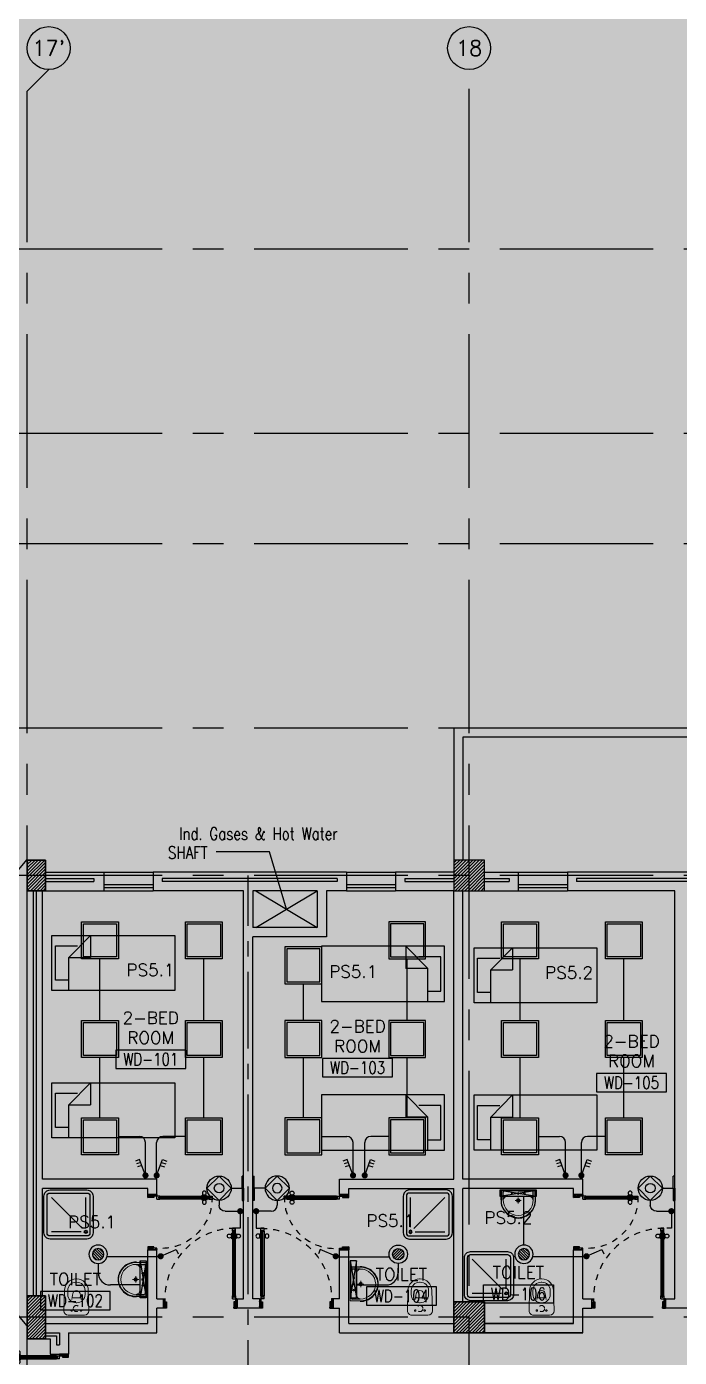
# Model space of a CAD drawing. Extents: x 0 to 92.9, y -1.3 to 78.2.
# Drawn here: x 50.03 to 60.67, y 56.51 to 78.19 of the extents above; entities that cross this region are included whole.
import ezdxf
from ezdxf.enums import TextEntityAlignment as Align

# ---------------------------------------------------------------- set-up
doc = ezdxf.new("R2010")
doc.units = 0
doc.header["$MEASUREMENT"] = 0
for name, pattern in [('CENTER', [2, 1.25, -0.25, 0.25, -0.25]), ('CENTERX2', [4, 2.5, -0.5, 0.5, -0.5]), ('DASHED', [0.75, 0.5, -0.25]), ('HIDDEN', [0.375, 0.25, -0.125]), ('HIDDEN2', [0.1875, 0.125, -0.0625])]:
    doc.linetypes.add(name, pattern=pattern)
doc.layers.get('0').update_dxf_attribs({"color": 11, "linetype": 'CONTINUOUS'})
for name, color, linetype in [('AX-CR', 11, 'CONTINUOUS'), ('AX-TXT', 11, 'CONTINUOUS'), ('AXES', 11, 'CENTERX2'), ('AXES1', 11, 'CENTER'), ('COL', 11, 'CONTINUOUS'), ('DOOR', 11, 'CONTINUOUS'), ('E-CLINE', 2, 'CONTINUOUS'), ('E-LEGEND', 3, 'CONTINUOUS'), ('E-LITE', 4, 'CONTINUOUS'), ('E-SWITCH', 4, 'CONTINUOUS'), ('E-SWITCHS', 4, 'CONTINUOUS'), ('E-TEXT', 4, 'CONTINUOUS'), ('FIX', 11, 'CONTINUOUS'), ('FUR', 11, 'CONTINUOUS'), ('HAT', 11, 'CONTINUOUS'), ('INSUL', 11, 'CONTINUOUS'), ('PROJ-L', 11, 'CONTINUOUS'), ('RM-BOX', 11, 'CONTINUOUS'), ('RM-NAME', 11, 'CONTINUOUS'), ('RM-NO', 11, 'CONTINUOUS'), ('SHAFT', 11, 'CONTINUOUS'), ('WALL', 11, 'CONTINUOUS'), ('WIN', 11, 'CONTINUOUS')]:
    doc.layers.add(name, color=color, linetype=linetype)
doc.styles.add('ROMANS', font='ROMANS.shx', dxfattribs={"width": 0.6})
doc.styles.add('SIMPLEX', font='simplex.shx', dxfattribs={"width": 0.8})
doc.dimstyles.new('DIM7', dxfattribs={"dimtxt": 0.24, "dimasz": 0.08, "dimexe": 0.07, "dimexo": 0.05, "dimgap": 0.07, "dimtad": 1, "dimzin": 0, "dimdsep": 46, "dimtxsty": 'SIMPLEX', "dimblk": 'ARCHTICK', "dimcen": 0.05, "dimdle": 0.05, "dimclrd": 4, "dimclre": 4, "dimclrt": 2, "dimadec": 0, "dimazin": 0, "dimtp": 2, "dimtm": 2, "dimtfac": 0.114286, "dimtix": 1, "dimtmove": 2, "dimatfit": 3, "dimldrblk": 'DOT', "dimfxl": 0, "dimtolj": 1, "dimtzin": 0, "dimarcsym": 0})

# ---------------------------------------------------------------- blocks, each defined once
blk = doc.blocks.new('AXU')
at = {"layer": 'AX-CR'}
blk.add_circle((0, 350), 350, dxfattribs=at)
at = {"layer": 'AX-TXT', "style": 'ROMANS'}
blk.add_attdef('AX', text='', height=250, dxfattribs=at).set_placement((0, 350), align=Align.MIDDLE)
blk = doc.blocks.new('AH20A')
at = {"layer": 'FUR'}
for p, q in [((0, 0.5), (0, -0.5)), ((1, 0.5), (0, 0.5)), ((0.136, 0.5), (0.136, -0.099)), ((1, -0.5), (1, 0.5)), ((0.136, 0.311), (0.028, 0.311)), ((0.028, 0.311), (0.028, -0.309)), ((0.136, -0.099), (0.313, -0.5)), ((0.136, -0.099), (0.313, -0.099)), ((0.313, -0.5), (0.313, -0.099)), ((0.028, -0.309), (0.208, -0.309)), ((0, -0.5), (1, -0.5))]:
    blk.add_line(p, q, dxfattribs=at)
blk = doc.blocks.new('DOOR90')
at = {"layer": 'DOOR', "linetype": 'ByBlock'}
for p, q in [((0, 0), (-150, 0)), ((-200, -25), (-1000, -25)), ((-200, -42), (-1000, -42)), ((-200, -58), (-1000, -58)), ((-1000, -75), (-200, -75))]:
    blk.add_line(p, q, dxfattribs=at)
at = {"layer": 'DOOR', "color": 0, "linetype": 'ByBlock'}
for p, q in [((-150, 0), (-150, -25)), ((-150, 0), (0, 0)), ((0, -50), (0, 0)), ((-1050, -25), (-1050, -75)), ((-1050, -75), (-1050, -25)), ((-1000, -25), (-1050, -25)), ((-1000, -75), (-1050, -75)), ((-1020, -42), (-1020, -58)), ((-1000, -42), (-1020, -42)), ((-1000, -58), (-1020, -58)), ((-1000, -25), (-1000, -42)), ((-1000, -58), (-1000, -75)), ((-968, -25), (-968, -18)), ((-878, -18), (-968, -18)), ((-968, -75), (-968, -82)), ((-878, -82), (-968, -82)), ((-955, -18), (-955, -9)), ((-955, -9), (-890, -9)), ((-955, -18), (-890, -18)), ((-955, -82), (-955, -91)), ((-955, -82), (-890, -82)), ((-955, -91), (-890, -91)), ((-890, -18), (-890, -9)), ((-890, -82), (-890, -91)), ((-878, -25), (-878, -18)), ((-878, -75), (-878, -82)), ((-200, -42), (-200, -25)), ((-200, -25), (-150, -25)), ((-180, -42), (-200, -42)), ((-200, -75), (-200, -58)), ((-200, -58), (-180, -58)), ((-150, -75), (-200, -75)), ((-180, -58), (-180, -42)), ((-150, -75), (-150, -25)), ((-150, -25), (-100, -25)), ((-100, -25), (-100, -50)), ((-100, -50), (0, -50)), ((-100, -850), (0, -850)), ((-100, -875), (-100, -850)), ((0, -850), (0, -900)), ((-150, -900), (-150, -875)), ((-150, -875), (-100, -875)), ((0, -900), (-150, -900)), ((-150, -900), (0, -900))]:
    blk.add_line(p, q, dxfattribs=at)
at = {"layer": 'DOOR', "color": 9, "linetype": 'ByBlock'}
for p, q in [((0, -50), (-114, 0)), ((0, -50), (-40, 0)), ((0, -50), (-100, -37)), ((0, -850), (-114, -900)), ((0, -850), (-100, -863)), ((0, -850), (-40, -900))]:
    blk.add_line(p, q, dxfattribs=at)
at = {"layer": 'DOOR', "color": 0, "linetype": 'ByBlock'}
for centre in [(-923, 24), (-923, -124)]:
    blk.add_circle(centre, 32.4, dxfattribs=at)
at = {"layer": 'DOOR', "color": 9, "linetype": 'ByBlock'}
for centre, radius, start, end in [((0, -50), 74.4, 137.7764, 180), ((0, -50), 54.4, 113.2074, 180), ((0, -50), 154, 161.1053, 166.2858), ((0, -50), 134, 158.1598, 169.28), ((0, -50), 114, 154.0838, 167.3774), ((0, -50), 94.4, 148.0182, 180), ((0, -50), 34.4, 90, 180), ((0, -50), 14.4, 90, 180), ((0, -850), 94.4, 180, 211.9818), ((0, -850), 74.4, 180, 222.2236), ((0, -850), 54.4, 180, 246.7926), ((0, -850), 34.4, 180, 270), ((0, -850), 14.4, 180, 270), ((0, -850), 154, 193.7142, 198.8947), ((0, -850), 134, 190.72, 201.8402)]:
    blk.add_arc(centre, radius, start, end, dxfattribs=at)
at = {"layer": 'DOOR', "linetype": 'HIDDEN', "ltscale": 0.5}
blk.add_arc((-222, -50), 828, 178.2701, 275.003, dxfattribs=at)
blk = doc.blocks.new('DOOR100')
at = {"layer": 'DOOR', "color": 0, "linetype": 'ByBlock'}
for p, q in [((-76, 1251), (-76, 1301)), ((-76, 1301), (-26, 1301)), ((-26, 1301), (-76, 1301)), ((-26, 1251), (-26, 1301)), ((-92, 1206), (-92, 1141)), ((-83, 1206), (-92, 1206)), ((-83, 1141), (-92, 1141)), ((-83, 1129), (-83, 1219)), ((-76, 1219), (-83, 1219)), ((-83, 1206), (-83, 1141)), ((-76, 1129), (-83, 1129)), ((-59, 1251), (-76, 1251)), ((-59, 1251), (-59, 1271)), ((-43, 1271), (-59, 1271)), ((-43, 1251), (-43, 1271)), ((-26, 1251), (-43, 1251)), ((-26, 1219), (-19, 1219)), ((-26, 1129), (-19, 1129)), ((-19, 1129), (-19, 1219)), ((-19, 1206), (-19, 1141)), ((-19, 1206), (-10, 1206)), ((-19, 1141), (-10, 1141)), ((-10, 1206), (-10, 1141)), ((-1201, 0), (-1201, 150)), ((-1201, 150), (-1176, 150)), ((-1201, 150), (-1201, 0)), ((-1151, 0), (-1201, 0)), ((-1176, 150), (-1176, 100)), ((-1176, 100), (-1151, 100)), ((-1151, 100), (-1151, 0)), ((-76, 200), (-59, 200)), ((-76, 150), (-76, 200)), ((-76, 150), (-26, 150)), ((-59, 200), (-59, 180)), ((-59, 180), (-43, 180)), ((-51, 100), (-51, 0)), ((-26, 100), (-51, 100)), ((-51, 0), (-1, 0)), ((-43, 200), (-26, 200)), ((-43, 180), (-43, 200)), ((-26, 200), (-26, 150)), ((-1, 150), (-26, 150)), ((-26, 150), (-26, 100)), ((-1, 150), (-1, 0))]:
    blk.add_line(p, q, dxfattribs=at)
at = {"layer": 'DOOR', "linetype": 'ByBlock'}
for p, q in [((-76, 1251), (-76, 200)), ((-59, 200), (-59, 1251)), ((-43, 200), (-43, 1251)), ((-26, 200), (-26, 1251))]:
    blk.add_line(p, q, dxfattribs=at)
at = {"layer": 'DOOR', "color": 9, "linetype": 'ByBlock'}
for p, q in [((-1151, 0), (-1201, 114)), ((-1151, 0), (-1201, 40)), ((-1151, 0), (-1164, 100)), ((-51, 0), (-1, 114)), ((-51, 0), (-38, 100)), ((-51, 0), (-1, 40))]:
    blk.add_line(p, q, dxfattribs=at)
at = {"layer": 'DOOR', "color": 0, "linetype": 'ByBlock'}
for centre in [(-125, 1174), (22, 1174)]:
    blk.add_circle(centre, 32.4, dxfattribs=at)
at = {"layer": 'DOOR', "linetype": 'HIDDEN', "ltscale": 0.5}
blk.add_arc((-27, 152), 1149, 89.961, 180.0931, dxfattribs=at)
at = {"layer": 'DOOR', "color": 9, "linetype": 'ByBlock'}
for centre, radius, start, end in [((-1151, 0), 154, 103.7142, 108.8947), ((-1151, 0), 134, 100.72, 111.8402), ((-1151, 0), 94.4, 90, 121.9818), ((-1151, 0), 74.4, 90, 132.2236), ((-1151, 0), 54.4, 90, 156.7926), ((-1151, 0), 34.4, 90, 180), ((-1151, 0), 14.4, 90, 180), ((-51, 0), 94.4, 58.0182, 90), ((-51, 0), 74.4, 47.7764, 90), ((-51, 0), 54.4, 23.2074, 90), ((-51, 0), 34.4, 0, 90), ((-51, 0), 14.4, 0, 90), ((-51, 0), 134, 68.1598, 79.28), ((-51, 0), 114, 64.0838, 77.3774), ((-51, 0), 154, 71.1053, 76.2858)]:
    blk.add_arc(centre, radius, start, end, dxfattribs=at)
blk = doc.blocks.new('RM1')
at = {"layer": 'RM-BOX'}
blk.add_lwpolyline([(570, -200), (-570, -200), (-570, -500), (570, -500)], close=True, dxfattribs=at)
at = {"layer": 'RM-NAME', "style": 'ROMANS'}
for tag, p in [('ROOMNAME1', (0, 324)), ('ROOMNAME2', (0, 0))]:
    blk.add_attdef(tag, text='', height=200, dxfattribs=at).set_placement(p, align=Align.MIDDLE)
at = {"layer": 'RM-NO', "style": 'ROMANS', "width": 0.8}
blk.add_attdef('ROOMNO', text='', height=200, dxfattribs=at).set_placement((0, -350), align=Align.MIDDLE)
blk = doc.blocks.new('COL50')
at = {"layer": 'COL'}
blk.add_lwpolyline([(-250, 250), (-250, -250), (250, -250), (250, 250)], close=True, dxfattribs=at)
blk = doc.blocks.new('*X105')
at = {"color": 0}
for p, q in [((227929, 169910), (228408, 170390)), ((227929, 169963), (228355, 170390)), ((227929, 170017), (228302, 170390)), ((227929, 170070), (228249, 170390)), ((227929, 170123), (228196, 170390)), ((227929, 170176), (228143, 170390)), ((227929, 170229), (228090, 170390)), ((227929, 170282), (228037, 170390)), ((227929, 170335), (227984, 170390)), ((227961, 169890), (228429, 170357)), ((228014, 169890), (228429, 170304)), ((228067, 169890), (228429, 170251)), ((228120, 169890), (228429, 170198)), ((228173, 169890), (228429, 170145)), ((228226, 169890), (228429, 170092)), ((228279, 169890), (228429, 170039)), ((228332, 169890), (228429, 169986)), ((228385, 169890), (228429, 169933))]:
    blk.add_line(p, q, dxfattribs=at)
blk = doc.blocks.new('C-300')
at = {"layer": 'HAT', "linetype": 'ByBlock', "ltscale": 0.3}
h = blk.add_hatch(dxfattribs=at)
h.set_pattern_fill('ANSI31', color=8, scale=300, style=0)
h.set_pattern_definition([(45, (-258496.182, -82361.005), (-26.5165043, 26.5165043), [])])
h.paths.add_polyline_path([(300, 500), (0, 500), (0, 250), (300, 250)])
h.paths.add_polyline_path([(300, 250), (0, 250), (0, 0), (300, 0)])
at = {"layer": 'COL'}
blk.add_lwpolyline([(0, 500), (300, 500), (300, 0), (0, 0)], close=True, dxfattribs=at)
blk = doc.blocks.new('*X104')
at = {"color": 0}
for p, q in [((227929, 177123), (228395, 177590)), ((227929, 177176), (228342, 177590)), ((227929, 177229), (228289, 177590)), ((227929, 177282), (228236, 177590)), ((227929, 177335), (228183, 177590)), ((227929, 177388), (228130, 177590)), ((227929, 177441), (228077, 177590)), ((227929, 177494), (228024, 177590)), ((227929, 177547), (227971, 177590)), ((227948, 177090), (228429, 177570)), ((228001, 177090), (228429, 177517)), ((228054, 177090), (228429, 177464)), ((228107, 177090), (228429, 177411)), ((228161, 177090), (228429, 177358)), ((228214, 177090), (228429, 177305)), ((228267, 177090), (228429, 177252)), ((228320, 177090), (228429, 177199)), ((228373, 177090), (228429, 177146))]:
    blk.add_line(p, q, dxfattribs=at)
blk = doc.blocks.new('A$C1DFA4FE8')
at = {"layer": 'DOOR', "color": 0, "linetype": 'ByBlock'}
for p, q in [((0, 1631), (0, 1581)), ((0, 1581), (0, 1631)), ((50, 1631), (0, 1631)), ((50, 1581), (0, 1581)), ((30, 1614), (30, 1598)), ((50, 1614), (30, 1614)), ((50, 1598), (30, 1598)), ((50, 1631), (50, 1614)), ((50, 1598), (50, 1581)), ((750, 1614), (750, 1631)), ((750, 1631), (800, 1631)), ((770, 1614), (750, 1614)), ((750, 1581), (750, 1598)), ((750, 1598), (770, 1598)), ((800, 1581), (750, 1581)), ((770, 1598), (770, 1614)), ((950, 1656), (800, 1656)), ((800, 1656), (800, 1631)), ((800, 1581), (800, 1631)), ((800, 1631), (850, 1631)), ((850, 1631), (850, 1606)), ((850, 1606), (950, 1606)), ((950, 1606), (950, 1656)), ((0, 81), (0, 131)), ((0, 131), (0, 81)), ((50, 131), (0, 131)), ((50, 81), (0, 81)), ((30, 98), (30, 114)), ((50, 114), (30, 114)), ((50, 98), (30, 98)), ((50, 114), (50, 131)), ((50, 81), (50, 98)), ((83, 131), (83, 138)), ((173, 138), (83, 138)), ((83, 81), (83, 74)), ((173, 74), (83, 74)), ((95, 138), (95, 147)), ((95, 147), (160, 147)), ((95, 138), (160, 138)), ((95, 74), (95, 65)), ((95, 74), (160, 74)), ((95, 65), (160, 65)), ((160, 138), (160, 147)), ((160, 74), (160, 65)), ((173, 131), (173, 138)), ((173, 81), (173, 74)), ((750, 131), (750, 114)), ((800, 131), (750, 131)), ((750, 114), (770, 114)), ((750, 98), (750, 81)), ((770, 98), (750, 98)), ((750, 81), (800, 81)), ((770, 114), (770, 98)), ((800, 131), (800, 81)), ((800, 56), (800, 81)), ((800, 81), (850, 81)), ((950, 56), (800, 56)), ((850, 106), (950, 106)), ((850, 81), (850, 106)), ((950, 106), (950, 56))]:
    blk.add_line(p, q, dxfattribs=at)
at = {"layer": 'DOOR', "linetype": 'ByBlock'}
for p, q in [((750, 1631), (50, 1631)), ((750, 1614), (50, 1614)), ((750, 1598), (50, 1598)), ((50, 1581), (750, 1581)), ((50, 131), (750, 131)), ((750, 114), (50, 114)), ((750, 98), (50, 98)), ((750, 81), (50, 81))]:
    blk.add_line(p, q, dxfattribs=at)
at = {"layer": 'DOOR', "color": 9, "linetype": 'ByBlock'}
for p, q in [((950, 1606), (837, 1656)), ((950, 1606), (850, 1619)), ((950, 1606), (910, 1656)), ((950, 106), (837, 56)), ((950, 106), (850, 93)), ((950, 106), (910, 56))]:
    blk.add_line(p, q, dxfattribs=at)
at = {"layer": 'DOOR', "color": 0, "linetype": 'ByBlock'}
for centre in [(128, 179), (128, 32)]:
    blk.add_circle(centre, 32.4, dxfattribs=at)
at = {"layer": 'DOOR', "linetype": 'HIDDEN', "ltscale": 0.5}
for centre, start, end in [((752, 1606), 178.0938, 273.7249), ((752, 106), 86.2751, 181.9062)]:
    blk.add_arc(centre, 752, start, end, dxfattribs=at)
at = {"layer": 'DOOR', "color": 9, "linetype": 'ByBlock'}
for centre, radius, start, end in [((950, 1606), 154, 161.1053, 166.2858), ((950, 1606), 134, 158.1598, 169.28), ((950, 1606), 114, 154.0838, 167.3774), ((950, 1606), 94.4, 148.0182, 180), ((950, 1606), 74.4, 137.7764, 180), ((950, 1606), 54.4, 113.2074, 180), ((950, 1606), 34.4, 90, 180), ((950, 1606), 14.4, 90, 180), ((950, 106), 154, 193.7142, 198.8947), ((950, 106), 134, 190.72, 201.8402), ((950, 106), 114, 192.6226, 205.9162), ((950, 106), 94.4, 180, 211.9818), ((950, 106), 74.4, 180, 222.2236), ((950, 106), 54.4, 180, 246.7926), ((950, 106), 34.4, 180, 270), ((950, 106), 14.4, 180, 270)]:
    blk.add_arc(centre, radius, start, end, dxfattribs=at)
blk = doc.blocks.new('LAV1')
at = {"layer": 'FIX', "linetype": 'DASHED', "lineweight": 20, "ltscale": 0.05}
for p, q in [((50, 220), (-50, 220)), ((0, 170), (0, 270)), ((0, 170), (0, 270))]:
    blk.add_line(p, q, dxfattribs=at)
at = {"layer": 'FIX', "linetype": 'ByBlock', "ltscale": 0.3}
for p, q in [((-280, 210), (-275, 50)), ((-245, 210), (-245, 85)), ((0, 60), (-220, 60)), ((0, 60), (220, 60)), ((245, 210), (245, 85)), ((280, 210), (275, 50))]:
    blk.add_line(p, q, dxfattribs=at)
at = {"layer": 'FIX', "linetype": 'Continuous', "lineweight": 20}
for p, q in [((-275, 210), (-275, 50)), ((0, 50), (-275, 50)), ((0, 50), (-252, 50)), ((0, 155), (-181, 155)), ((0, 155), (181, 155)), ((0, 50), (275, 50)), ((0, 50), (252, 50)), ((275, 210), (275, 50))]:
    blk.add_line(p, q, dxfattribs=at)
at = {"layer": 'FIX', "lineweight": 20}
for p, q in [((16, 107), (-15, 107)), ((0, 92), (0, 123))]:
    blk.add_line(p, q, dxfattribs=at)
for centre, radius in [((0, 220), 29.5), ((0, 220), 22.5), ((0, 107), 15.5)]:
    blk.add_circle(centre, radius, dxfattribs=at)
at = {"layer": 'FIX', "linetype": 'HIDDEN', "lineweight": 20, "ltscale": 0.05}
for centre in [(-100, 107), (100, 107)]:
    blk.add_circle(centre, 12.4, dxfattribs=at)
at = {"layer": 'FIX', "linetype": 'ByBlock', "ltscale": 0.3}
for centre, radius, start, end in [((7, 220), 287, 91.3776, 182.0064), ((-7, 220), 287, 357.9936, 88.6224), ((-220, 85), 24.9, 179.7021, 269.9486), ((220, 85), 24.9, 270.0514, 0.2979)]:
    blk.add_arc(centre, radius, start, end, dxfattribs=at)
at = {"layer": 'FIX', "linetype": 'Continuous', "lineweight": 20}
for centre, radius, start, end in [((8, 217), 283, 91.6988, 181.351), ((8, 212), 253, 91.7328, 180.4884), ((-8, 217), 283, 358.649, 88.3012), ((-8, 212), 253, 359.5116, 88.2672), ((-179, 222), 66.9, 190.2006, 268.0786), ((179, 222), 66.9, 271.9214, 349.7994)]:
    blk.add_arc(centre, radius, start, end, dxfattribs=at)
blk = doc.blocks.new('SHR1')
at = {"layer": 'FIX'}
for p, q in [((-196, 196), (-700, 700)), ((-143, 218), (-143, 700)), ((-218, 143), (-700, 143))]:
    blk.add_line(p, q, dxfattribs=at)
for points in [[(-825, 125), (-825, 725, -0.414214), (-725, 825), (-125, 825, -0.414214), (-25, 725), (-25, 125, -0.414214), (-125, 25), (-725, 25, -0.414214)], [(-775, 125), (-775, 725, -0.414214), (-725, 775), (-125, 775, -0.414214), (-75, 725), (-75, 125, -0.414214), (-125, 75), (-725, 75, -0.414214)]]:
    blk.add_lwpolyline(points, format="xyb", close=True, dxfattribs=at)
for radius in [25, 15]:
    blk.add_circle((-143, 143), radius, dxfattribs=at)
blk = doc.blocks.new('WC1')
at = {"layer": 'FIX', "lineweight": 20}
for p, q in [((-727, 5), (-727, -5)), ((-674, 5), (-674, -5)), ((-534, 24), (-540, 0)), ((-540, 0), (-534, -24)), ((-210, 204), (-538, 194)), ((-475, 141), (-538, 141)), ((-395, 76), (-490, 60)), ((-339, 5), (-339, -5)), ((-137, 0), (-137, 131)), ((-137, -131), (-137, 0)), ((-538, -141), (-475, -141)), ((-538, -194), (-210, -204)), ((-490, -60), (-395, -76)), ((-213, -204), (-210, -204))]:
    blk.add_line(p, q, dxfattribs=at)
at = {"layer": 'FIX', "linetype": 'Continuous', "lineweight": 20}
blk.add_line((-420, -47), (-420, 45), dxfattribs=at)
at = {"layer": 'FIX', "linetype": 'HIDDEN2', "lineweight": 20, "ltscale": 0.3}
blk.add_circle((-245, 0), 49.8, dxfattribs=at)
at = {"layer": 'FIX', "linetype": 'HIDDEN', "lineweight": 20, "ltscale": 0.05}
for centre in [(-213, 78), (-213, -77)]:
    blk.add_circle(centre, 11.6, dxfattribs=at)
at = {"layer": 'FIX', "lineweight": 20}
for centre, radius, start, end in [((-538, 5), 189, 90, 180), ((-538, 5), 136, 90, 180), ((-473, -7), 68.2, 128.9242, 152.8468), ((-464, -18), 82, 108.496, 128.9242), ((-475, 5), 136, 360, 90), ((-210, 131), 73, 360, 90), ((-538, -5), 189, 180, 270), ((-538, -5), 136, 180, 270), ((-473, 7), 68.2, 207.1532, 231.0758), ((-464, 18), 82, 231.0758, 251.504), ((-475, -5), 136, 270, 0), ((-210, -131), 73, 270, 0)]:
    blk.add_arc(centre, radius, start, end, dxfattribs=at)
at = {"layer": 'FIX', "linetype": 'Continuous', "lineweight": 20}
for centre, start, end in [((-443, 46), 357.6662, 91.6121), ((-442, -46), 268.3879, 2.3338)]:
    blk.add_arc(centre, 22.3, start, end, dxfattribs=at)
blk = doc.blocks.new('L42')
at = {"layer": 'E-LITE'}
for p, q in [((0.3, 0.3), (-0.3, 0.3)), ((-0.3, 0.3), (-0.3, -0.3)), ((0.3, -0.3), (0.3, 0.3)), ((-0.3, -0.3), (0.3, -0.3))]:
    blk.add_line(p, q, dxfattribs=at)
at = {"layer": 'E-LITE', "color": 8}
blk.add_lwpolyline([(-0.27, 0.27), (-0.27, -0.27), (0.27, -0.27), (0.27, 0.27)], close=True, dxfattribs=at)
blk = doc.blocks.new('*X49')
at = {"color": 0}
for p, q in [((21548.527, 18540.142), (21548.801, 18540.415)), ((21548.529, 18539.966), (21548.977, 18540.414)), ((21548.584, 18539.845), (21549.098, 18540.359)), ((21548.672, 18539.756), (21549.187, 18540.271)), ((21548.793, 18539.7), (21549.243, 18540.15)), ((21548.966, 18539.696), (21549.246, 18539.977))]:
    blk.add_line(p, q, dxfattribs=at)
blk = doc.blocks.new('SPOT')
at = {"layer": 'E-LITE'}
for radius in [0.6, 0.369]:
    blk.add_circle((0, 0), radius, dxfattribs=at)
at = {"layer": 'E-LITE', "color": 8}
blk.add_blockref('*X49', (-21548.886, -18540.056), dxfattribs=at)
blk = doc.blocks.new('1G1W')
for p, q in [((0, 0), (0.55, 0)), ((0.55, 0), (0.55, -0.15))]:
    blk.add_line(p, q)
at = {"const_width": 0.1}
blk.add_lwpolyline([(-0.05, 0, 1), (0.05, 0, 1)], format="xyb", close=True, dxfattribs=at)
blk = doc.blocks.new('MR20')
at = {"layer": 'E-LITE'}
for p, q in [((-300, 100), (-300, 0)), ((-300, 100), (-300, 0)), ((-300, 0), (300, 0)), ((-300, 0), (300, 0)), ((-300, 0), (300, 0)), ((-300, 0), (-300, 0)), ((300, 0), (300, 100)), ((300, 0), (300, 100)), ((300, 0), (300, 0))]:
    blk.add_line(p, q, dxfattribs=at)
at = {"layer": 'E-LITE', "color": 3}
blk.add_line((300, 100), (-300, 100), dxfattribs=at)
at = {"layer": 'E-LITE', "color": 8}
for p, q in [((300, 0), (-300, 100)), ((300, 100), (-300, 0))]:
    blk.add_line(p, q, dxfattribs=at)
blk = doc.blocks.new('NL')
at = {"layer": 'E-LEGEND'}
blk.add_line((0, -193), (25, -193), dxfattribs=at)
at = {"layer": 'E-LITE'}
for p, q in [((0, 5), (0, 203)), ((25, 203), (0, 203)), ((0, 5), (0, -193)), ((25, 5), (25, 203)), ((25, 5), (25, -193))]:
    blk.add_line(p, q, dxfattribs=at)
at = {"layer": 'E-LITE', "color": 2}
blk.add_line((201, 5), (25, 5), dxfattribs=at)
at = {"layer": 'E-LITE', "color": 5}
blk.add_circle((398, 5), 198, dxfattribs=at)
at = {"layer": 'E-SWITCH', "color": 2}
for p, q in [((201, 5), (398, 203)), ((398, -193), (201, 5)), ((398, 203), (596, 5)), ((596, 5), (398, -193))]:
    blk.add_line(p, q, dxfattribs=at)
at = {"layer": 'E-SWITCH'}
blk.add_circle((398, 5), 78.5, dxfattribs=at)

msp = doc.modelspace()

# ---------------------------------------------------------------- hatches: boundary and pattern name
at = {"layer": 'HAT'}
h = msp.add_hatch(dxfattribs=at)
h.set_pattern_fill('ANSI31', color=256, scale=0.3, style=0)
h.set_pattern_definition([(45, (-198.512716, -18.253398), (-0.0265165043, 0.0265165043), [])])
h.paths.add_polyline_path([(50.343, 57.508), (50.043, 57.508), (50.043, 57.158), (50.343, 57.158)])
h.paths.add_polyline_path([(50.343, 57.158), (50.043, 57.158), (50.043, 56.808), (50.343, 56.808)])

# ---------------------------------------------------------------- linework, layer by layer
at = {"layer": 'AXES'}
for p, q in [((50.043, 77.136), (50.393, 77.486)), ((57.243, -1.327), (57.243, 77.486)), ((50.043, -1.327), (50.043, 77.136)), ((92.243, 74.558), (24.203, 74.558)), ((92.243, 71.558), (24.203, 71.558)), ((92.243, 69.758), (24.203, 69.758)), ((92.243, 66.758), (24.203, 66.758)), ((92.243, 64.358), (24.203, 64.358)), ((92.243, 57.158), (24.203, 57.158))]:
    msp.add_line(p, q, dxfattribs=at)
at = {"layer": 'AXES1'}
msp.add_line((53.643, 5.538), (53.643, 64.358), dxfattribs=at)
at = {"layer": 'COL'}
for points in [[(57.493, 64.108), (57.493, 64.608), (56.993, 64.608), (56.993, 64.108)], [(50.343, 57.508), (50.343, 56.808), (50.043, 56.808), (50.043, 57.508)]]:
    msp.add_lwpolyline(points, close=True, dxfattribs=at)
at = {"layer": 'E-CLINE', "color": 4, "linetype": 'ByBlock'}
for p, q in [((51.228, 61.992), (51.228, 62.999)), ((52.92, 61.992), (52.92, 62.999)), ((56.234, 61.992), (56.234, 62.999)), ((58.072, 61.992), (58.072, 62.999)), ((59.764, 61.992), (59.764, 62.999)), ((54.542, 61.992), (54.542, 62.592)), ((51.228, 60.406), (51.228, 61.392)), ((52.92, 60.406), (52.92, 61.392)), ((54.542, 60.406), (54.542, 61.392)), ((56.234, 60.406), (56.234, 61.392)), ((58.072, 60.406), (58.072, 61.392)), ((59.764, 60.406), (59.764, 61.392)), ((58.136, 58.336), (58.136, 59.131)), ((51.199, 58.036), (51.199, 57.885)), ((56.088, 58.036), (56.088, 57.885)), ((51.876, 57.685), (51.399, 57.685)), ((55.411, 57.685), (55.888, 57.685))]:
    msp.add_line(p, q, dxfattribs=at)
for centre, start, end in [((51.399, 57.885), 180, 270), ((55.888, 57.885), 270, 0)]:
    msp.add_arc(centre, 0.2, start, end, dxfattribs=at)
at = {"layer": 'E-LITE'}
for p, q in [((53.17, 59.064), (53.17, 58.987)), ((54.117, 59.064), (54.117, 58.987)), ((60.195, 59.064), (60.195, 58.987)), ((53.27, 58.887), (53.513, 58.887)), ((54.017, 58.887), (53.774, 58.887)), ((60.295, 58.887), (60.538, 58.887))]:
    msp.add_line(p, q, dxfattribs=at)
at = {"layer": 'E-LITE', "extrusion": (0, 0, -1)}
for centre in [(53.27, 58.987), (60.295, 58.987)]:
    msp.add_ellipse(centre, major_axis=(-0.0707, 0.0707), ratio=1, start_param=3.926991, end_param=5.497787, dxfattribs=at)
at = {"layer": 'E-LITE'}
msp.add_ellipse((54.017, 58.987), major_axis=(0.0707, 0.0707), ratio=1, start_param=3.926991, end_param=5.497787, dxfattribs=at)
at = {"layer": 'E-SWITCH', "color": 4}
for p, q in [((51.528, 60.106), (51.87, 60.106)), ((52.62, 60.106), (52.252, 60.106)), ((54.842, 60.106), (55.252, 60.106)), ((55.934, 60.106), (55.642, 60.106)), ((58.372, 60.106), (58.714, 60.106)), ((59.464, 60.106), (59.172, 60.106)), ((51.97, 59.47), (51.97, 60.006)), ((52.152, 59.47), (52.152, 60.006)), ((55.352, 59.47), (55.352, 60.006)), ((55.542, 59.47), (55.542, 60.006)), ((58.814, 59.47), (58.814, 60.006)), ((59.072, 59.47), (59.072, 60.006)), ((51.875, 59.728), (51.805, 59.703)), ((51.893, 59.681), (51.822, 59.656)), ((51.91, 59.634), (51.839, 59.609)), ((51.97, 59.47), (51.875, 59.728)), ((52.152, 59.47), (52.246, 59.728)), ((52.212, 59.634), (52.282, 59.609)), ((52.229, 59.681), (52.299, 59.656)), ((52.246, 59.728), (52.316, 59.703)), ((55.258, 59.728), (55.188, 59.703)), ((55.275, 59.681), (55.205, 59.656)), ((55.293, 59.634), (55.222, 59.609)), ((55.352, 59.47), (55.258, 59.728)), ((55.542, 59.47), (55.636, 59.728)), ((55.601, 59.634), (55.672, 59.609)), ((55.619, 59.681), (55.689, 59.656)), ((55.636, 59.728), (55.706, 59.703)), ((58.72, 59.728), (58.649, 59.703)), ((58.737, 59.681), (58.667, 59.656)), ((58.754, 59.634), (58.684, 59.609)), ((58.814, 59.47), (58.72, 59.728)), ((59.072, 59.47), (59.166, 59.728)), ((59.131, 59.634), (59.202, 59.609)), ((59.149, 59.681), (59.219, 59.656)), ((59.166, 59.728), (59.236, 59.703)), ((52.195, 58.143), (51.342, 58.143)), ((55.092, 58.143), (55.945, 58.143)), ((59.132, 58.143), (58.28, 58.143))]:
    msp.add_line(p, q, dxfattribs=at)
at = {"layer": 'E-SWITCH', "color": 4, "const_width": 0.05}
for points in [[(51.97, 59.445, -1), (51.97, 59.495, -1)], [(52.152, 59.445, 1), (52.152, 59.495, 1)], [(55.352, 59.445, -1), (55.352, 59.495, -1)], [(55.542, 59.445, 1), (55.542, 59.495, 1)], [(58.814, 59.445, -1), (58.814, 59.495, -1)], [(59.072, 59.445, 1), (59.072, 59.495, 1)]]:
    msp.add_lwpolyline(points, format="xyb", close=True, dxfattribs=at)
at = {"layer": 'E-SWITCH', "color": 4}
for centre, start, end in [((51.87, 60.006), 0, 90), ((52.252, 60.006), 90, 180), ((55.252, 60.006), 0, 90), ((55.642, 60.006), 90, 180), ((58.714, 60.006), 0, 90), ((59.172, 60.006), 90, 180)]:
    msp.add_arc(centre, 0.1, start, end, dxfattribs=at)
at = {"layer": 'INSUL'}
for p, q in [((50.343, 64.308), (51.129, 64.308)), ((50.343, 64.258), (51.129, 64.258)), ((51.129, 64.308), (51.129, 64.258)), ((55.093, 64.308), (52.243, 64.308)), ((52.243, 64.308), (52.243, 64.258)), ((55.093, 64.258), (52.243, 64.258)), ((55.093, 64.308), (55.093, 64.258)), ((56.193, 64.308), (56.993, 64.308)), ((56.193, 64.308), (56.193, 64.258)), ((56.193, 64.258), (56.993, 64.258)), ((57.493, 64.308), (57.893, 64.308)), ((57.493, 64.258), (57.893, 64.258)), ((57.893, 64.308), (57.893, 64.258)), ((62.693, 64.308), (58.993, 64.308)), ((58.993, 64.308), (58.993, 64.258)), ((62.693, 64.258), (58.993, 64.258)), ((50.143, 57.508), (50.143, 64.108)), ((50.193, 57.508), (50.193, 64.108)), ((50.343, 56.908), (50.568, 56.908)), ((50.343, 56.858), (50.518, 56.858)), ((50.518, 56.858), (50.518, 56.708)), ((50.568, 56.908), (50.568, 56.708)), ((50.518, 56.708), (50.568, 56.708))]:
    msp.add_line(p, q, dxfattribs=at)
at = {"layer": 'PROJ-L', "linetype": 'Continuous'}
for p, q in [((75.493, 66.758), (56.993, 66.758)), ((56.993, 66.758), (56.993, 64.608)), ((75.343, 66.608), (57.143, 66.608)), ((57.143, 66.608), (57.143, 64.608))]:
    msp.add_line(p, q, dxfattribs=at)
at = {"layer": 'SHAFT'}
for p, q in [((50.043, 57.018), (43.648, 64.618)), ((43.648, 57.018), (50.043, 64.618))]:
    msp.add_line(p, q, dxfattribs=at)
at = {"layer": 'SHAFT', "linetype": 'ByBlock'}
for p, q in [((53.768, 63.508), (54.768, 64.108)), ((53.768, 64.108), (54.768, 63.508))]:
    msp.add_line(p, q, dxfattribs=at)
at = {"layer": 'WALL'}
for p, q in [((50.343, 64.408), (51.293, 64.408)), ((51.293, 64.408), (51.293, 64.108)), ((55.243, 64.408), (52.093, 64.408)), ((52.093, 64.408), (52.093, 64.108)), ((55.243, 64.408), (55.243, 64.108)), ((56.993, 64.408), (56.043, 64.408)), ((56.043, 64.408), (56.043, 64.108)), ((57.493, 64.408), (58.043, 64.408)), ((58.043, 64.408), (58.043, 64.108)), ((62.843, 64.408), (58.843, 64.408)), ((58.843, 64.408), (58.843, 64.108)), ((50.043, 57.508), (50.043, 64.108)), ((50.293, 59.408), (50.293, 64.108)), ((50.343, 64.108), (51.293, 64.108)), ((53.568, 64.108), (52.093, 64.108)), ((53.568, 57.458), (53.568, 64.108)), ((53.718, 64.108), (53.718, 63.508)), ((54.768, 64.108), (53.718, 64.108)), ((54.768, 64.108), (54.768, 63.508)), ((55.243, 64.108), (54.918, 64.108)), ((54.918, 64.108), (54.918, 63.358)), ((56.993, 64.108), (56.043, 64.108)), ((56.993, 59.408), (56.993, 64.108)), ((57.143, 59.408), (57.143, 64.108)), ((57.493, 64.108), (58.043, 64.108)), ((60.593, 64.108), (58.843, 64.108)), ((60.593, 57.458), (60.593, 64.108)), ((54.768, 63.508), (53.718, 63.508)), ((53.718, 57.458), (53.718, 63.358)), ((54.918, 63.358), (53.718, 63.358)), ((52.156, 59.408), (50.293, 59.408)), ((52.156, 59.158), (52.156, 59.408)), ((55.131, 59.408), (56.993, 59.408)), ((55.131, 59.158), (55.131, 59.408)), ((59.093, 59.408), (57.143, 59.408)), ((59.093, 59.158), (59.093, 59.408)), ((52.006, 59.258), (50.293, 59.258)), ((50.293, 57.508), (50.293, 59.258)), ((52.006, 59.158), (52.006, 59.258)), ((55.281, 59.258), (56.993, 59.258)), ((55.281, 59.158), (55.281, 59.258)), ((56.993, 57.408), (56.993, 59.258)), ((58.943, 59.258), (57.143, 59.258)), ((57.143, 57.408), (57.143, 59.258)), ((58.943, 59.158), (58.943, 59.258)), ((52.156, 59.158), (52.006, 59.158)), ((55.131, 59.158), (55.281, 59.158)), ((59.093, 59.158), (58.943, 59.158)), ((50.043, 57.508), (50.043, 58.379)), ((52.006, 57.058), (52.006, 58.258)), ((52.156, 58.258), (52.006, 58.258)), ((52.156, 57.458), (52.156, 58.258)), ((55.131, 57.458), (55.131, 58.258)), ((55.131, 58.258), (55.281, 58.258)), ((55.281, 57.058), (55.281, 58.258)), ((58.943, 57.058), (58.943, 58.258)), ((59.093, 58.258), (58.943, 58.258)), ((59.093, 57.458), (59.093, 58.258)), ((52.156, 56.908), (52.156, 57.308)), ((52.262, 57.308), (52.156, 57.308)), ((55.025, 57.308), (55.131, 57.308)), ((55.131, 56.908), (55.131, 57.308)), ((59.093, 56.908), (59.093, 57.308)), ((50.343, 57.058), (52.006, 57.058)), ((50.043, 56.908), (50.043, 56.808)), ((50.043, 56.808), (50.418, 56.808)), ((50.418, 56.808), (50.418, 56.558)), ((50.718, 56.908), (50.718, 56.558)), ((50.418, 56.558), (50.718, 56.558))]:
    msp.add_line(p, q, dxfattribs=at)
at = {"layer": 'WALL', "linetype": 'ByBlock'}
for p, q in [((52.156, 57.458), (52.262, 57.458)), ((52.262, 57.458), (52.262, 57.308)), ((53.462, 57.458), (53.568, 57.458)), ((53.462, 57.458), (53.462, 57.308)), ((53.825, 57.458), (53.718, 57.458)), ((53.825, 57.458), (53.825, 57.308)), ((55.131, 57.458), (55.025, 57.458)), ((55.025, 57.458), (55.025, 57.308)), ((59.093, 57.458), (59.243, 57.458)), ((60.443, 57.458), (60.593, 57.458)), ((53.825, 57.308), (53.462, 57.308)), ((59.093, 57.308), (59.243, 57.308)), ((60.893, 57.308), (60.443, 57.308)), ((55.281, 57.058), (56.993, 57.058)), ((58.943, 57.058), (57.493, 57.058)), ((57.493, 57.058), (58.943, 57.058)), ((50.718, 56.908), (52.156, 56.908)), ((55.131, 56.908), (56.993, 56.908)), ((59.093, 56.908), (57.493, 56.908)), ((57.493, 56.908), (59.093, 56.908))]:
    msp.add_line(p, q, dxfattribs=at)
at = {"layer": 'WALL', "color": 2, "linetype": 'ByBlock'}
for p, q in [((59.243, 57.308), (59.243, 57.458)), ((60.443, 57.308), (60.443, 57.458))]:
    msp.add_line(p, q, dxfattribs=at)
at = {"layer": 'WALL', "linetype": 'ByBlock', "ltscale": 0.3}
for points in [[(50.343, 64.608), (50.043, 64.608), (50.043, 64.108), (50.343, 64.108)], [(57.493, 64.608), (56.993, 64.608), (56.993, 64.108), (57.493, 64.108)], [(50.343, 57.508), (50.043, 57.508), (50.043, 56.808), (50.343, 56.808)], [(57.493, 57.408), (56.993, 57.408), (56.993, 56.908), (57.493, 56.908)]]:
    msp.add_lwpolyline(points, close=True, dxfattribs=at)
at = {"layer": 'WIN'}
for p, q in [((51.293, 64.408), (52.093, 64.408)), ((55.243, 64.408), (56.043, 64.408)), ((58.043, 64.408), (58.843, 64.408)), ((51.293, 64.208), (52.093, 64.208)), ((55.243, 64.208), (56.043, 64.208)), ((58.043, 64.208), (58.843, 64.208)), ((51.293, 64.158), (52.093, 64.158)), ((51.293, 64.108), (52.093, 64.108)), ((55.243, 64.158), (56.043, 64.158)), ((55.243, 64.108), (56.043, 64.108)), ((58.043, 64.158), (58.843, 64.158)), ((58.043, 64.108), (58.843, 64.108))]:
    msp.add_line(p, q, dxfattribs=at)

# ---------------------------------------------------------------- block references
at = {"layer": 'AXES', "xscale": 0.001000000003841706, "yscale": 0.000999999996565748, "zscale": 0.001}
for p, values in [((50.393, 77.486), {'AX': "17'"}), ((57.243, 77.486), {'AX': '18'})]:
    msp.add_blockref('AXU', p, dxfattribs=at).add_auto_attribs(values)
at = {"layer": 'COL', "color": 6, "linetype": 'ByBlock', "ltscale": 0.3, "xscale": 0.001000000003841706, "yscale": 0.000999999996565748, "zscale": 0.001}
msp.add_blockref('C-300', (50.043, 64.108), dxfattribs=at)
at = {"layer": 'COL', "xscale": -0.001000000003841706, "yscale": 0.000999999996565748, "zscale": 0.001}
msp.add_blockref('COL50', (57.243, 57.158), dxfattribs=at)
at = {"layer": 'DOOR', "color": 0, "linetype": 'ByBlock', "yscale": 0.000999999996565748, "zscale": 0.001}
for name, p, xscale in [('DOOR90', (52.006, 59.158), -0.001000000003841706), ('DOOR90', (55.281, 59.158), 0.001000000003841706), ('DOOR90', (58.943, 59.158), -0.001000000003841706), ('DOOR100', (53.462, 57.308), 0.001000000003841706), ('DOOR100', (53.825, 57.308), -0.001000000003841706), ('DOOR100', (60.443, 57.308), 0.001000000003841706)]:
    msp.add_blockref(name, p, dxfattribs=dict(at, xscale=xscale))
at = {"layer": 'DOOR', "color": 0, "linetype": 'ByBlock', "xscale": -0.001000000003841706, "yscale": 0.000999999996565748, "zscale": 0.001, "rotation": 180}
msp.add_blockref('A$C1DFA4FE8', (49.768, 56.614), dxfattribs=at)
at = {"layer": 'E-LITE', "color": 4, "xscale": -1}
for p in [(51.228, 63.299), (52.92, 63.299), (58.072, 63.299), (59.764, 63.299), (51.228, 61.692), (52.92, 61.692), (58.072, 61.692), (59.764, 61.692), (51.228, 60.106), (52.92, 60.106), (58.072, 60.106), (59.764, 60.106)]:
    msp.add_blockref('L42', p, dxfattribs=at)
at = {"layer": 'E-LITE', "color": 4}
for p in [(56.234, 63.299), (54.542, 62.892), (54.542, 61.692), (56.234, 61.692), (54.542, 60.106), (56.234, 60.106)]:
    msp.add_blockref('L42', p, dxfattribs=at)
at = {"layer": 'E-LITE'}
for name, p, xscale, yscale, zscale, rotation in [('NL', (53.568, 59.267), 0.0009999999892897904, 0.0009999999892897904, 0.001, 180), ('NL', (60.593, 59.267), 0.0009999999892897904, 0.0009999999892897904, 0.001, 180), ('1G1W', (53.513, 58.887), 0.4999999946448952, 0.4999999946448952, 0.5, 270), ('1G1W', (60.538, 58.887), 0.4999999946448952, 0.4999999946448952, 0.5, 270)]:
    msp.add_blockref(name, p, dxfattribs=dict(at, xscale=xscale, yscale=yscale, zscale=zscale, rotation=rotation))
at = {"layer": 'E-LITE', "extrusion": (0, 0, -1)}
for name, p, xscale, yscale, zscale, rotation in [('NL', (-53.718, 59.267), 0.0009999999892897904, 0.0009999999892897904, -0.001, 180), ('1G1W', (-53.774, 58.887), 0.4999999946448952, 0.4999999946448952, -0.5, 270)]:
    msp.add_blockref(name, p, dxfattribs=dict(at, xscale=xscale, yscale=yscale, zscale=zscale, rotation=rotation))
at = {"layer": 'E-LITE', "color": 4, "yscale": 0.25, "zscale": 0.25}
for p, xscale in [((51.199, 58.186), -0.25), ((56.088, 58.186), 0.25), ((58.136, 58.186), -0.25)]:
    msp.add_blockref('SPOT', p, dxfattribs=dict(at, xscale=xscale))
at = {"layer": 'E-SWITCH', "color": 4, "yscale": 0.5, "zscale": 0.5}
for p, xscale, rotation in [((52.218, 58.153), 0.5000000000007923, 23.45682327369335), ((55.069, 58.153), -0.5000000000007923, 336.5431767263067), ((59.155, 58.153), 0.5000000000007923, 23.45682327369335)]:
    msp.add_blockref('1G1W', p, dxfattribs=dict(at, xscale=xscale, rotation=rotation))
at = {"layer": 'E-SWITCHS', "color": 4, "yscale": 0.0009999999892897904, "zscale": 0.001}
for p, xscale, rotation in [((58.043, 59.231), 0.0009999999892897904, 180), ((51.881, 57.776), -0.0009999999892897904, 270), ((55.406, 57.776), 0.0009999999892897904, 90)]:
    msp.add_blockref('MR20', p, dxfattribs=dict(at, xscale=xscale, rotation=rotation))
at = {"layer": 'FIX'}
for name, p, xscale, yscale, zscale, rotation in [('AH20A', (50.447, 62.93), -2, 0.9000000000014552, 2, 180), ('AH20A', (56.84, 62.753), 2, 0.9000000000014552, 2, 180), ('AH20A', (57.326, 62.73), -2, 0.9000000000014552, 2, 180), ('AH20A', (50.447, 60.531), -2, 0.9000000000014552, 2, 180), ('AH20A', (56.84, 60.331), 2, 0.9000000000014552, 2, 180), ('AH20A', (57.326, 60.331), -2, 0.9000000000014552, 2, 180), ('LAV1', (58.043, 59.281), 0.001000000003841706, 0.000999999996565748, 0.001, 180), ('WC1', (50.844, 57.056), -0.000999999996565748, 0.000999999996565748, 0.001, 90), ('WC1', (56.441, 57.056), 0.000999999996565748, 0.000999999996565748, 0.001, 270), ('WC1', (58.423, 57.056), 0.000999999996565748, 0.000999999996565748, 0.001, 270)]:
    msp.add_blockref(name, p, dxfattribs=dict(at, xscale=xscale, yscale=yscale, zscale=zscale, rotation=rotation))
at = {"layer": 'FIX', "yscale": 0.000999999996565748, "zscale": 0.001}
for p, xscale in [((51.141, 58.408), 0.001000000003841706), ((56.145, 58.408), -0.001000000003841706), ((57.991, 57.404), 0.001000000003841706)]:
    msp.add_blockref('SHR1', p, dxfattribs=dict(at, xscale=xscale))
at = {"layer": 'FIX', "linetype": 'ByBlock', "ltscale": 0.3, "xscale": 0.000999999996565748, "yscale": 0.000999999996565748, "zscale": 0.001}
for p, rotation in [((52.031, 57.776), 90), ((55.256, 57.7), 270)]:
    msp.add_blockref('LAV1', p, dxfattribs=dict(at, rotation=rotation))
at = {"layer": 'HAT', "xscale": 0.001000000003841706, "yscale": 0.000999999996565748, "zscale": 0.001}
for name in ['*X104', '*X105']:
    msp.add_blockref(name, (-170.935, -112.982), dxfattribs=at)
at = {"layer": 'RM-NAME', "xscale": 0.001000000003841706, "yscale": 0.000999999996565748, "zscale": 0.001}
for p, values in [((52.056, 61.713), {'ROOMNO': 'WD-101', 'ROOMNAME2': 'ROOM', 'ROOMNAME1': '2-BED'}), ((55.426, 61.576), {'ROOMNO': 'WD-103', 'ROOMNAME2': 'ROOM', 'ROOMNAME1': '2-BED'}), ((59.888, 61.332), {'ROOMNO': 'WD-105', 'ROOMNAME2': 'ROOM', 'ROOMNAME1': '2-BED'}), ((56.139, 57.857), {'ROOMNO': 'WD-104', 'ROOMNAME2': 'TOILET'}), ((50.827, 57.78), {'ROOMNO': 'WD-102', 'ROOMNAME2': 'TOILET'})]:
    msp.add_blockref('RM1', p, dxfattribs=at).add_auto_attribs(values)
at = {"layer": 'RM-NAME'}
ref = msp.add_blockref('RM1', (58.045, 57.89), dxfattribs=dict(at, xscale=-0.001000000003841706, yscale=0.000999999996565748, zscale=0.001))
ref.add_attrib('ROOMNO', 'WD-106', dxfattribs={"layer": 'RM-NO', "height": 0.2, "style": 'ROMANS', "width": 0.8}).set_placement((58.045, 57.54), align=Align.MIDDLE)
ref.add_attrib('ROOMNAME2', 'TOILET', dxfattribs={"height": 0.2, "style": 'ROMANS'}).set_placement((58.045, 57.89), align=Align.MIDDLE)

# ---------------------------------------------------------------- texts
at = {"layer": 'E-TEXT', "color": 4, "style": 'ROMANS'}
for s, p in [(' PS5.1', (51.524, 62.717)), (' PS5.1', (54.828, 62.69)), (' PS5.2', (58.345, 62.674)), (' PS5.1', (50.573, 58.611)), (' PS5.1', (55.433, 58.631)), (' PS5.2', (57.355, 58.681))]:
    msp.add_text(s, height=0.2, dxfattribs=at).set_placement(p)
at = {"layer": 'SHAFT', "color": 4, "style": 'ROMANS', "width": 0.8}
for s, p in [('Ind. Gases & Hot Water', (53.81, 65.037)), ('SHAFT', (52.658, 64.73))]:
    msp.add_text(s, height=0.2, dxfattribs=at).set_placement(p, align=Align.MIDDLE)

# ---------------------------------------------------------------- leaders
at = {"layer": 'SHAFT', "color": 6, "linetype": 'ByBlock', "ltscale": 0.3}
msp.add_leader([(54.268, 63.808), (53.99, 64.744), (53.123, 64.744)], dimstyle='DIM7', override={"dimasz": 200, "dimgap": 70, "dimtad": 0}, dxfattribs=at)

doc.saveas('drawing.dxf')
